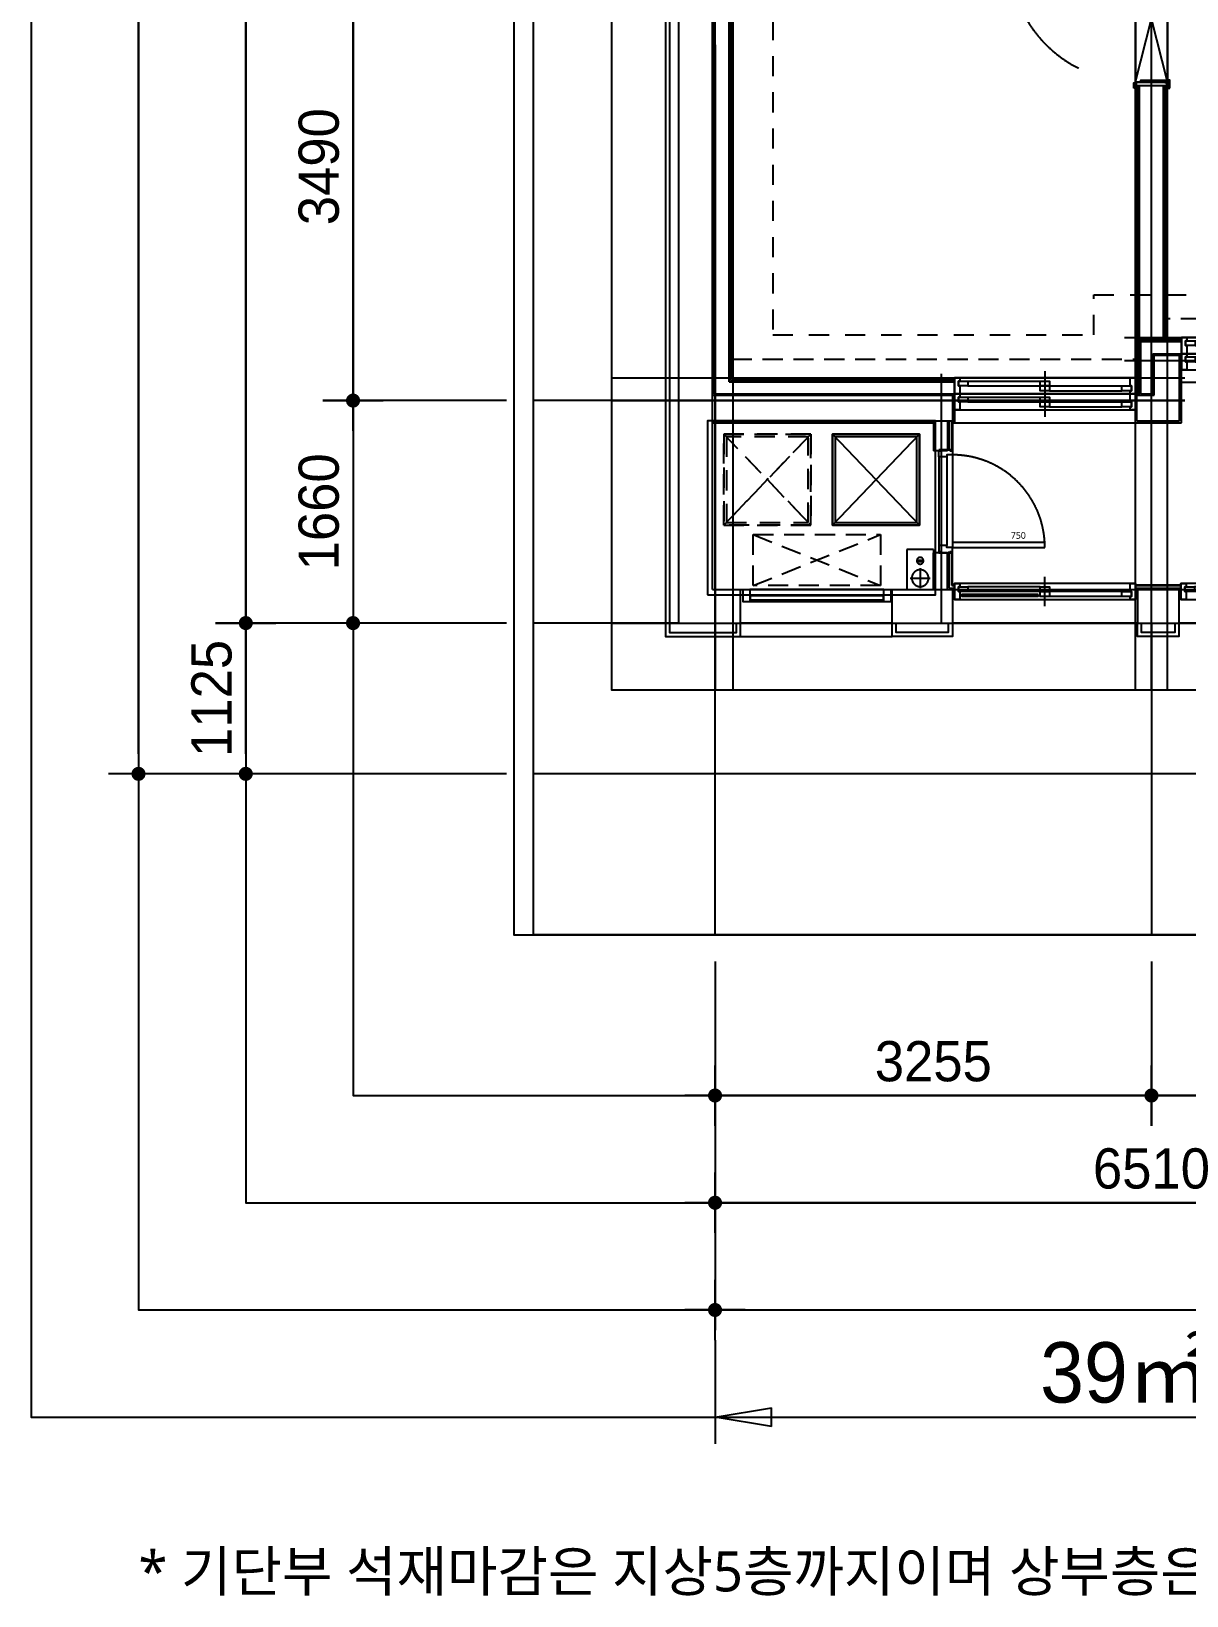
# Model space of a CAD drawing. Header units: millimetres. Extents: x 7294529 to 7346664, y 234399 to 276449.
# Drawn here: x 7294529 to 7303147, y 237067 to 248739 of the extents above; entities that cross this region are included whole.
import ezdxf
from ezdxf.enums import TextEntityAlignment as Align
from ezdxf.xclip import XClip

# ---------------------------------------------------------------- set-up
doc = ezdxf.new("R2010")
doc.units = ezdxf.units.MM
doc.header["$LTSCALE"] = 100
doc.header["$XCLIPFRAME"] = 2
for name, pattern in [('CEN', [62, 60, -1, 0, -1]), ('ST-DASH', [2.7, 1.5, -1.2]), ('U-39B-EX$0$CEN', [62, 60, -1, 0, -1]), ('U-39B-EX$0$DASHDOTX2', [2, 1, -0.5, 0, -0.5]), ('U-39B-EX$0$DDOT', [13.5, 11.5, -1, 0, -1]), ('U-39B-EX$0$HD', [2.5, 1.5, -1]), ('U-39B-EX$0$HID', [2.3, 1.5, -0.8])]:
    doc.linetypes.add(name, pattern=pattern)
doc.layers.get('Defpoints').update_dxf_attribs({"color": 149})
for name, color, linetype in [('AA-BORD-XREF', 15, 'Continuous'), ('BP', 7, 'Continuous'), ('CEN', 1, 'CEN'), ('DIM', 7, 'Continuous'), ('ELE8', 8, 'Continuous'), ('TEX', 3, 'Continuous'), ('U-39B-EX$0$A-커텐박스', 11, 'U-39B-EX$0$HID'), ('U-39B-EX$0$C-DOOR', 1, 'Continuous'), ('U-39B-EX$0$CEN', 1, 'U-39B-EX$0$CEN'), ('U-39B-EX$0$CON', 2, 'Continuous'), ('U-39B-EX$0$DOR', 4, 'Continuous'), ('U-39B-EX$0$FIN', 5, 'Continuous'), ('U-39B-EX$0$FUR_미설치가구', 8, 'U-39B-EX$0$HID'), ('U-39B-EX$0$INSUL_line', 8, 'Continuous'), ('U-39B-EX$0$S-ELE', 4, 'Continuous'), ('U-39B-EX$0$STXS', 8, 'Continuous'), ('U-39B-EX$0$WAL', 3, 'Continuous'), ('U-39B-EX$0$WIN', 4, 'Continuous'), ('U-39B-EX$0$발코니 입면선', 4, 'Continuous'), ('U-39B-EX$0$하향식피난구', 8, 'Continuous'), ('결로방지', 4, 'ST-DASH'), ('기단부-석재', 6, 'Continuous')]:
    doc.layers.add(name, color=color, linetype=linetype)
for name, color, linetype, plot in [('CUT-LINE', 105, 'Continuous', False), ('Defpoint', 142, 'Continuous', False), ('U-39B-EX$0$Defpoint', 142, 'Continuous', False), ('U-39B-EX$0$MC', 152, 'Continuous', False)]:
    doc.layers.add(name, color=color, linetype=linetype, plot=plot)
doc.styles.add('U-39B-EX$0$맑은고딕', font='')
doc.styles.add('굴림', font='')
doc.styles.add('돋움', font='')
doc.styles.add('맑은고딕', font='')
doc.styles.get('U-39B-EX$0$맑은고딕').set_extended_font_data('Malgun Gothic')
doc.styles.get('굴림').set_extended_font_data('Gulim')
doc.styles.get('돋움').set_extended_font_data('Dotum')
doc.styles.get('맑은고딕').set_extended_font_data('Malgun Gothic')
doc.dimstyles.new('CH-ARROW-100%', dxfattribs={"dimscale": 100, "dimtxt": 4.5, "dimasz": 4.2, "dimexe": 1.5, "dimexo": 2, "dimgap": 1, "dimtad": 1, "dimdec": 0, "dimlunit": 6, "dimtxsty": '돋움', "dimblk": 'CLOSEDBLANK', "dimcen": 1, "dimclrt": 91, "dimadec": 0, "dimazin": 0, "dimtfac": 1, "dimtdec": 0, "dimtix": 1, "dimtmove": 2, "dimatfit": 3, "dimldrblk": 'LEADER-AR', "dimfxl": 1, "dimarcsym": 0})
doc.dimstyles.new('NORMAL', dxfattribs={"dimscale": 40, "dimtxt": 3, "dimasz": 1.5, "dimexe": 1.5, "dimexo": 2, "dimgap": 1, "dimtad": 1, "dimdec": 0, "dimzin": 0, "dimdsep": 46, "dimtxsty": '돋움', "dimblk": 'DOT', "dimblk1": 'NONE', "dimblk2": 'TICK', "dimcen": 0, "dimdle": 1.5, "dimclrd": 7, "dimclre": 7, "dimclrt": 3, "dimadec": 0, "dimazin": 0, "dimtfac": 1, "dimtdec": 0, "dimtix": 1, "dimtmove": 2, "dimatfit": 3, "dimldrblk": 'DOT', "dimfxl": 1, "dimtolj": 1, "dimtzin": 0, "dimarcsym": 0})

# ---------------------------------------------------------------- blocks, each defined once
blk = doc.blocks.new('U-39B-EX$0$A$C332646E4')
at = {"layer": 'U-39B-EX$0$STXS'}
for p, q in [((0, 300), (0, 0)), ((0, 300), (200, 300)), ((200, 300), (200, 0)), ((124, 220), (76, 220)), ((124, 210), (76, 210)), ((200, 0), (0, 0))]:
    blk.add_line(p, q, dxfattribs=at)
at = {"layer": 'U-39B-EX$0$STXS', "color": 1}
for p, q in [((100, 160), (100, 10)), ((175, 85), (25, 85))]:
    blk.add_line(p, q, dxfattribs=at)
at = {"layer": 'U-39B-EX$0$STXS'}
for centre, radius in [((100, 215), 25), ((100, 85), 62.5)]:
    blk.add_circle(centre, radius, dxfattribs=at)
blk = doc.blocks.new('U-39B-EX$0$WIN_1_1500')
at = {"layer": 'U-39B-EX$0$WIN'}
blk.add_line((50, -170), (50, 50), dxfattribs=at)
at = {"layer": 'U-39B-EX$0$WIN', "color": 5, "linetype": 'Continuous'}
for p, q in [((-550, -60), (15, -60)), ((-550, -96), (15, -96)), ((85, -24), (650, -24)), ((85, -60), (650, -60))]:
    blk.add_line(p, q, dxfattribs=at)
at = {"layer": 'U-39B-EX$0$WIN'}
for points in [[(-610, -96), (-620, -96), (-620, -60), (-610, -60), (-610, 0), (-650, 0), (-650, -120), (-610, -120)], [(-650, 0), (750, 0), (750, -120), (-650, -120)], [(710, -24), (720, -24), (720, -60), (710, -60), (710, -120), (750, -120), (750, 0), (710, 0)], [(-620, -96), (-550, -96), (-550, -60), (-620, -60)], [(15, -60), (85, -60), (85, -24), (15, -24)], [(15, -96), (85, -96), (85, -60), (15, -60)], [(720, -24), (650, -24), (650, -60), (720, -60)]]:
    blk.add_lwpolyline(points, close=True, dxfattribs=at)
blk = doc.blocks.new('U-39B-EX$0$A$C67ec320d')
at = {"layer": 'U-39B-EX$0$WIN'}
blk.add_line((675, -170), (675, 50), dxfattribs=at)
at = {"layer": 'U-39B-EX$0$WIN', "color": 5, "linetype": 'Continuous'}
for p, q in [((640, -24), (100, -24)), ((640, -60), (100, -60)), ((1250, -60), (710, -60)), ((1250, -96), (710, -96))]:
    blk.add_line(p, q, dxfattribs=at)
at = {"layer": 'U-39B-EX$0$WIN'}
for points in [[(40, -24), (30, -24), (30, -60), (40, -60), (40, -120), (0, -120), (0, 0), (40, 0)], [(1350, 0), (0, 0), (0, -120), (1350, -120)], [(1310, -96), (1320, -96), (1320, -60), (1310, -60), (1310, 0), (1350, 0), (1350, -120), (1310, -120)], [(30, -24), (100, -24), (100, -60), (30, -60)], [(710, -60), (640, -60), (640, -24), (710, -24)], [(710, -96), (640, -96), (640, -60), (710, -60)], [(1320, -96), (1250, -96), (1250, -60), (1320, -60)]]:
    blk.add_lwpolyline(points, close=True, dxfattribs=at)
blk = doc.blocks.new('U-39B-EX$0$A$C16b6767f')
at = {"layer": 'U-39B-EX$0$Defpoint'}
blk.add_lwpolyline([(0, 0), (1700, 0), (1700, 1300), (0, 1300)], close=True, dxfattribs=at)
at = {"layer": 'U-39B-EX$0$하향식피난구', "linetype": 'U-39B-EX$0$HD'}
for p, q in [((120, 1200), (770, 520)), ((120, 520), (770, 1200))]:
    blk.add_line(p, q, dxfattribs=at)
at = {"layer": 'U-39B-EX$0$하향식피난구'}
for p, q in [((930, 1200), (1580, 520)), ((930, 520), (1580, 1200))]:
    blk.add_line(p, q, dxfattribs=at)
at = {"layer": 'U-39B-EX$0$하향식피난구', "linetype": 'U-39B-EX$0$HD'}
blk.add_lwpolyline([(770, 520), (770, 1200), (120, 1200), (120, 520), (770, 520)], dxfattribs=at)
blk.add_lwpolyline([(750, 540), (750, 1180), (140, 1180), (140, 540)], close=True, dxfattribs=at)
at = {"layer": 'U-39B-EX$0$하향식피난구'}
blk.add_lwpolyline([(1580, 520), (1580, 1200), (930, 1200), (930, 520), (1580, 520)], dxfattribs=at)
blk.add_lwpolyline([(1560, 540), (1560, 1180), (950, 1180), (950, 540)], close=True, dxfattribs=at)
blk = doc.blocks.new('U-39B-EX$0$FUR_실외기실')
at = {"layer": 'U-39B-EX$0$FUR_미설치가구'}
for p, q in [((1025, 410), (75, 30)), ((1025, 30), (75, 410))]:
    blk.add_line(p, q, dxfattribs=at)
blk.add_lwpolyline([(1025, 410), (75, 410), (75, 30), (1025, 30)], close=True, dxfattribs=at)
at = {"layer": 'U-39B-EX$0$WIN', "color": 4, "linetype": 'Continuous'}
for p, q in [((50, 0), (1050, 0)), ((50, -92), (1050, -92))]:
    blk.add_line(p, q, dxfattribs=at)
for points in [[(0, 0), (0, -92), (50, -92), (50, 0), (0, 0)], [(1050, 0), (1050, -92), (1100, -92), (1100, 0), (1050, 0)]]:
    blk.add_lwpolyline(points, dxfattribs=at)
at = {"layer": 'U-39B-EX$0$WIN', "color": 5, "linetype": 'Continuous'}
blk.add_lwpolyline([(1047, -77), (53, -77), (53, -47), (1047, -47), (1047, -77)], dxfattribs=at)
blk = doc.blocks.new('U-39B-EX$0$WIN_3_1400')
at = {"layer": 'U-39B-EX$0$WIN'}
blk.add_line((0, -290), (0, 50), dxfattribs=at)
at = {"layer": 'U-39B-EX$0$WIN', "color": 5, "linetype": 'Continuous'}
for p, q in [((-600, -60), (-35, -60)), ((-600, -96), (-35, -96)), ((35, -24), (600, -24)), ((35, -60), (600, -60)), ((-600, -180), (-35, -180)), ((-600, -216), (-35, -216)), ((35, -144), (600, -144)), ((35, -180), (600, -180))]:
    blk.add_line(p, q, dxfattribs=at)
at = {"layer": 'U-39B-EX$0$WIN'}
for points in [[(-660, -96), (-670, -96), (-670, -60), (-660, -60), (-660, 0), (-700, 0), (-700, -120), (-660, -120)], [(-700, 0), (700, 0), (700, -120), (-700, -120)], [(660, -24), (670, -24), (670, -60), (660, -60), (660, -120), (700, -120), (700, 0), (660, 0)], [(-670, -96), (-600, -96), (-600, -60), (-670, -60)], [(-35, -60), (35, -60), (35, -24), (-35, -24)], [(-35, -96), (35, -96), (35, -60), (-35, -60)], [(670, -24), (600, -24), (600, -60), (670, -60)], [(-660, -216), (-670, -216), (-670, -180), (-660, -180), (-660, -120), (-700, -120), (-700, -240), (-660, -240)], [(-700, -120), (700, -120), (700, -240), (-700, -240)], [(-670, -216), (-600, -216), (-600, -180), (-670, -180)], [(-35, -180), (35, -180), (35, -144), (-35, -144)], [(-35, -216), (35, -216), (35, -180), (-35, -180)], [(670, -144), (600, -144), (600, -180), (670, -180)], [(660, -144), (670, -144), (670, -180), (660, -180), (660, -240), (700, -240), (700, -120), (660, -120)]]:
    blk.add_lwpolyline(points, close=True, dxfattribs=at)
blk = doc.blocks.new('U-39B-EX$0$WIN_3_1350')
at = {"layer": 'U-39B-EX$0$WIN'}
blk.add_line((-675, 50), (-675, -290), dxfattribs=at)
at = {"layer": 'U-39B-EX$0$WIN', "color": 5, "linetype": 'Continuous'}
for p, q in [((-710, -60), (-1250, -60)), ((-710, -96), (-1250, -96)), ((-100, -24), (-640, -24)), ((-100, -60), (-640, -60)), ((-710, -180), (-1250, -180)), ((-710, -216), (-1250, -216)), ((-100, -144), (-640, -144)), ((-100, -180), (-640, -180))]:
    blk.add_line(p, q, dxfattribs=at)
at = {"layer": 'U-39B-EX$0$WIN'}
for points in [[(-1310, -96), (-1320, -96), (-1320, -60), (-1310, -60), (-1310, 0), (-1350, 0), (-1350, -120), (-1310, -120)], [(0, -120), (-1350, -120), (-1350, 0), (0, 0)], [(-40, -24), (-30, -24), (-30, -60), (-40, -60), (-40, -120), (0, -120), (0, 0), (-40, 0)], [(-1320, -96), (-1250, -96), (-1250, -60), (-1320, -60)], [(-640, -24), (-710, -24), (-710, -60), (-640, -60)], [(-640, -60), (-710, -60), (-710, -96), (-640, -96)], [(-30, -24), (-100, -24), (-100, -60), (-30, -60)], [(-1310, -216), (-1320, -216), (-1320, -180), (-1310, -180), (-1310, -120), (-1350, -120), (-1350, -240), (-1310, -240)], [(0, -240), (-1350, -240), (-1350, -120), (0, -120)], [(-1320, -216), (-1250, -216), (-1250, -180), (-1320, -180)], [(-640, -144), (-710, -144), (-710, -180), (-640, -180)], [(-640, -180), (-710, -180), (-710, -216), (-640, -216)], [(-30, -144), (-100, -144), (-100, -180), (-30, -180)], [(-40, -144), (-30, -144), (-30, -180), (-40, -180), (-40, -240), (0, -240), (0, -120), (-40, -120)]]:
    blk.add_lwpolyline(points, close=True, dxfattribs=at)
blk = doc.blocks.new('U-39B-EX$0$A$C424087ba')
at = {"layer": 'U-39B-EX$0$C-DOOR', "elevation": 0}
blk.add_lwpolyline([(0, -49), (0, -991), (-240, -49), (-240, -991)], close=True, dxfattribs=at)
at = {"layer": 'U-39B-EX$0$C-DOOR', "color": 1, "linetype": 'U-39B-EX$0$DASHDOTX2', "ltscale": 10}
blk.add_arc((-239, -47, 0), 944, 182.5226, 269.9627, dxfattribs=at)
at = {"layer": 'U-39B-EX$0$DOR', "color": 8}
blk.add_line((0, -20), (-240, 0), dxfattribs=at)
at = {"layer": 'U-39B-EX$0$DOR'}
for points in [[(-252, 0), (-252, -40), (-240, -40), (-240, -5), (-245, -5), (-245, 0)], [(18, 0), (18, -60), (0, -60), (0, -5), (5, -5), (5, 0)], [(0, -20), (0, -28), (-5, -28), (-5, -44), (-235, -44), (-235, -28), (-240, -28), (-240, -20)], [(-240, -49), (-190, -49), (-190, -44), (-235, -44), (-235, -29), (-240, -29)], [(-21, -45), (-189, -45), (-189, -50), (-200, -50), (-200, -60), (-10, -60), (-10, -50), (-21, -50)], [(0, -49), (-20, -49), (-20, -44), (-5, -44), (-5, -29), (0, -29)], [(-252, -1040), (-252, -1000), (-240, -1000), (-240, -1035), (-245, -1035), (-245, -1040)], [(-240, -991), (-190, -991), (-190, -996), (-235, -996), (-235, -1011), (-240, -1011)], [(0, -1020), (0, -1012), (-5, -1012), (-5, -996), (-235, -996), (-235, -1012), (-240, -1012), (-240, -1020)], [(-21, -995), (-189, -995), (-189, -990), (-200, -990), (-200, -980), (-10, -980), (-10, -990), (-21, -990)], [(0, -991), (-20, -991), (-20, -996), (-5, -996), (-5, -1011), (0, -1011)]]:
    blk.add_lwpolyline(points, close=True, dxfattribs=at)
at = {"layer": 'U-39B-EX$0$DOR', "color": 8}
blk.add_lwpolyline([(0, -20), (-240, -20), (-240, 0), (0, 0)], close=True, dxfattribs=at)
at = {"layer": 'U-39B-EX$0$DOR', "color": 4, "elevation": 0}
blk.add_lwpolyline([(-240, -49), (-1182, -49), (-1182, -89), (-240, -89)], close=True, dxfattribs=at)
at = {"layer": 'U-39B-EX$0$DOR', "elevation": 0}
blk.add_lwpolyline([(18, -1040), (18, -980), (0, -980), (0, -1035), (5, -1035), (5, -1040)], close=True, dxfattribs=at)
blk = doc.blocks.new('U-39B-EX$0$S-CEN')
at = {"layer": 'U-39B-EX$0$S-ELE'}
h = blk.add_hatch(dxfattribs=at)
h.set_pattern_fill('DOTS', color=256, scale=50, angle=-90)
h.set_pattern_definition([(270, (-2583.67, 9697.5), (79.375, -39.6875), [0, -79.375])])
h.paths.add_polyline_path([(-5625, 6330), (-5625, 5260), (-3250, 5260), (-3250, 6830), (-4720, 6830), (-4720, 6330)])
at = {"layer": 'U-39B-EX$0$S-ELE', "color": 8, "linetype": 'U-39B-EX$0$CEN'}
for p, q in [((-6510, 10515), (-6510, -500)), ((-3205, 10515), (-3205, 4950)), ((-3005, 10015), (-7280, 10015)), ((-1065, 9430), (-1065, 7730)), ((0, -500), (0, 9430)), ((-3405, 9230), (0, 9230)), ((-7280, 8515), (-3005, 8515)), ((-1110, 8000), (0, 8000)), ((-4765, 7075), (-4765, 6175)), ((-7280, 6875), (-3005, 6875)), ((-5665, 6575), (-5665, 4950)), ((-4565, 6375), (-5865, 6375)), ((-3255, -500), (-3255, 5260)), ((-3005, 5150), (-7280, 5150)), ((-3455, 1960), (0, 1960)), ((-3005, 1660), (-7280, 1660)), ((-1120, -500), (-1120, 895)), ((-1200, 815), (0, 815)), ((-7280, 0), (0, 0))]:
    blk.add_line(p, q, dxfattribs=at)
at = {"layer": 'U-39B-EX$0$S-ELE', "color": 4}
for p, q in [((-4210, 10015), (-5640, 10015)), ((-5640, 9765), (-4210, 9765)), ((-6320, 250), (-5190, 250)), ((-4740, 250), (-3360, 250)), ((-3050, 250), (-1620, 250)), ((-5190, 0), (-6320, 0)), ((-3360, 0), (-4740, 0)), ((-1620, 0), (-3050, 0))]:
    blk.add_line(p, q, dxfattribs=at)
at = {"layer": 'U-39B-EX$0$S-ELE', "color": 6, "linetype": 'U-39B-EX$0$HID'}
for p, q in [((-125, 9050), (-1020, 8045)), ((-1020, 9050), (-125, 8045)), ((-4810, 6420), (-6395, 6830)), ((-5710, 5260), (-6395, 6830)), ((-4810, 6830), (-5710, 6420)), ((-5710, 6420), (-6395, 5260)), ((-5795, 1410), (-6445, 730)), ((-6445, 1410), (-5795, 730)), ((-185, 770), (-1075, 310)), ((-1075, 770), (-185, 310))]:
    blk.add_line(p, q, dxfattribs=at)
at = {"layer": 'U-39B-EX$0$S-ELE', "color": 1}
for p, q in [((-4985, 1410), (-5635, 730)), ((-5635, 1410), (-4985, 730))]:
    blk.add_line(p, q, dxfattribs=at)
at = {"layer": 'U-39B-EX$0$S-ELE', "color": 6, "linetype": 'U-39B-EX$0$HID'}
for points in [[(-1020, 8045), (-125, 8045), (-125, 9050), (-1020, 9050)], [(-6395, 6830), (-6395, 5260), (-5710, 5260), (-5710, 6420), (-4810, 6420), (-4810, 6830)], [(-6445, 1410), (-5795, 1410), (-5795, 730), (-6445, 730)], [(-185, 770), (-1075, 770), (-1075, 310), (-185, 310)]]:
    blk.add_lwpolyline(points, close=True, dxfattribs=at)
at = {"layer": 'U-39B-EX$0$S-ELE'}
blk.add_lwpolyline([(-3250, 5260), (-3250, 6830), (-4720, 6830), (-4720, 6330), (-5620, 6330), (-5620, 5260)], close=True, dxfattribs=at)
at = {"layer": 'U-39B-EX$0$S-ELE', "color": 4}
blk.add_lwpolyline([(-5635, 1410), (-4985, 1410), (-4985, 730), (-5635, 730)], close=True, dxfattribs=at)
blk = doc.blocks.new('U-39B-EX$0$A$Cba098c15')
at = {"layer": 'Defpoints'}
for p, q in [((0, 0), (0, 100)), ((770, 0), (770, 100))]:
    blk.add_line(p, q, dxfattribs=at)
at = {"layer": 'U-39B-EX$0$DOR', "color": 9}
for p, q in [((40, 100), (730, 100)), ((55, 60), (715, 60)), ((55, 0), (715, 0))]:
    blk.add_line(p, q, dxfattribs=at)
at = {"layer": 'U-39B-EX$0$DOR', "color": 4}
blk.add_lwpolyline([(730, 790), (695, 790), (695, 100), (730, 100)], close=True, dxfattribs=at)
for points in [[(10, 80), (10, 100), (40, 100), (40, 60), (55, 60), (55, 0), (10, 0), (10, 20)], [(760, 80), (760, 100), (730, 100), (730, 60), (715, 60), (715, 0), (760, 0), (760, 20)]]:
    blk.add_lwpolyline(points, dxfattribs=at)
at = {"layer": 'U-39B-EX$0$DOR', "color": 1, "linetype": 'U-39B-EX$0$DDOT'}
blk.add_arc((730, 100), 690, 90, 180, dxfattribs=at)
at = {"layer": 'Defpoints', "style": 'U-39B-EX$0$맑은고딕'}
blk.add_text('750', height=50, rotation=90, dxfattribs=at).set_placement((681, 536), align=Align.BOTTOM_LEFT)
blk = doc.blocks.new('*U171')
at = {"layer": 'U-39B-EX$0$WIN'}
blk.add_line((15, 8), (585, 8), dxfattribs=at)
at = {"layer": 'U-39B-EX$0$WIN', "color": 8}
blk.add_lwpolyline([(15, 13), (585, 13), (585, 3), (15, 3)], close=True, dxfattribs=at)
blk = doc.blocks.new('U-39B-EX', base_point=(0, 0))
at = {"layer": 'U-39B-EX$0$A-커텐박스'}
for p, q in [((-125, -6960), (-3145, -6960)), ((-6385, -7260), (-3365, -7260))]:
    blk.add_line(p, q, dxfattribs=at)
at = {"layer": 'U-39B-EX$0$CEN'}
for p, q in [((-6510, -9730), (-6510, 1285)), ((-3255, -9730), (-3255, -3880)), ((-3455, -7270), (0, -7270)), ((-4820, -9230), (-4820, -7370)), ((-7280, -7570), (-3005, -7570)), ((-7280, -9230), (0, -9230))]:
    blk.add_line(p, q, dxfattribs=at)
at = {"layer": 'U-39B-EX$0$CON'}
for p, q in [((-6780, -9230), (-6780, 785)), ((-6530, -8980), (-6530, -4180)), ((-4880, -7720), (-4880, -7945)), ((-4880, -7720), (-4775, -7720)), ((-4775, -7720), (-4775, -7945)), ((-4775, -7945), (-4880, -7945)), ((-4880, -8980), (-4880, -8705)), ((-4775, -8705), (-4880, -8705)), ((-4775, -8980), (-4775, -8705)), ((-6530, -8980), (-6320, -8980)), ((-6320, -9230), (-6320, -8980)), ((-5190, -8980), (-4740, -8980)), ((-5190, -9230), (-5190, -8980)), ((-4740, -8980), (-4740, -9230)), ((-3360, -8980), (-3050, -8980)), ((-3360, -8980), (-3360, -9230)), ((-3050, -8980), (-3050, -9230)), ((-6780, -9230), (-6320, -9230)), ((-5190, -9230), (-4740, -9230)), ((-3360, -9230), (-3050, -9230))]:
    blk.add_line(p, q, dxfattribs=at)
at = {"layer": 'U-39B-EX$0$FIN'}
for p, q in [((-6395, -7420), (-6395, -4190)), ((-6385, -7410), (-6385, -4190)), ((-3365, -7530), (-3365, -5220)), ((-3355, -7530), (-3355, -5220)), ((-3345, -7110), (-3345, -5220)), ((-3165, -7110), (-3165, -5220)), ((-3155, -7110), (-3155, -5220)), ((-3145, -7110), (-3145, -5220)), ((-3355, -7110), (-3030, -7110)), ((-3345, -7530), (-3345, -7120)), ((-3345, -7120), (-3030, -7120)), ((-3030, -7735), (-3030, -7340)), ((-6395, -7420), (-4725, -7420)), ((-6385, -7410), (-4725, -7410)), ((-1630, -7435), (-3030, -7435)), ((-4725, -7530), (-4725, -7735)), ((-3375, -7735), (-3375, -7640)), ((-6530, -7735), (-4880, -7735)), ((-4740, -7720), (-4740, -7945)), ((-4740, -7735), (-3375, -7735)), ((-3375, -7735), (-3030, -7735)), ((-4740, -8945), (-4740, -8695)), ((-4740, -8945), (-4725, -8945)), ((-3375, -8945), (-3035, -8945))]:
    blk.add_line(p, q, dxfattribs=at)
at = {"layer": 'U-39B-EX$0$INSUL_line'}
for p, q in [((-6520, -7520), (-6520, -4190)), ((-6405, -7430), (-6405, -4190)), ((-3335, -7520), (-3335, -7130)), ((-3335, -7130), (-3030, -7130)), ((-3245, -7220), (-3030, -7220)), ((-3245, -7520), (-3245, -7220)), ((-6405, -7430), (-4725, -7430)), ((-6520, -7520), (-4725, -7520)), ((-3335, -7520), (-3245, -7520)), ((-4765, -7720), (-4765, -7945)), ((-4745, -7720), (-4745, -7945)), ((-4765, -8970), (-4765, -8695)), ((-4745, -8950), (-4745, -8695)), ((-4765, -8970), (-4725, -8970)), ((-4745, -8950), (-4725, -8950)), ((-3375, -8950), (-3035, -8950)), ((-3375, -8970), (-3035, -8970))]:
    blk.add_line(p, q, dxfattribs=at)
at = {"layer": 'U-39B-EX$0$MC'}
for p, q in [((-6375, -9730), (-6375, 1285)), ((-3135, -9730), (-3135, 1285)), ((-3375, -9730), (-3375, -3880)), ((-3455, -7100), (0, -7100)), ((-7280, -7400), (-3005, -7400))]:
    blk.add_line(p, q, dxfattribs=at)
at = {"layer": 'U-39B-EX$0$WAL'}
for p, q in [((-3235, -7230), (-3045, -7230)), ((-3235, -7530), (-3235, -7230)), ((-3045, -7720), (-3045, -7230)), ((-6530, -7530), (-4740, -7530)), ((-4740, -7530), (-4740, -7720)), ((-3365, -7530), (-3235, -7530)), ((-3365, -7720), (-3365, -7530)), ((-6530, -7720), (-4740, -7720)), ((-3365, -7720), (-3045, -7720))]:
    blk.add_line(p, q, dxfattribs=at)
at = {"layer": 'U-39B-EX$0$발코니 입면선'}
for p, q in [((-5190, -9230), (-6320, -9230)), ((-3360, -9230), (-4740, -9230)), ((-1620, -9230), (-3050, -9230))]:
    blk.add_line(p, q, dxfattribs=at)
at = {"rotation": 270}
blk.add_blockref('U-39B-EX$0$A$Cba098c15', (-4840, -7935), dxfattribs=at)
at = {"xscale": -1}
blk.add_blockref('*U171', (-4085, -9031), dxfattribs=at)
at = {"layer": 'U-39B-EX$0$DOR'}
blk.add_blockref('U-39B-EX$0$A$C424087ba', (-3135, -4200), dxfattribs=at)
at = {"layer": 'U-39B-EX$0$S-ELE'}
blk.add_blockref('U-39B-EX$0$S-CEN', (0, -9230), dxfattribs=at)
at = {"layer": 'U-39B-EX$0$STXS', "xscale": -1}
blk.add_blockref('U-39B-EX$0$A$C332646E4', (-4880, -8980), dxfattribs=at)
at = {"layer": 'U-39B-EX$0$WIN', "xscale": -1, "rotation": 180}
blk.add_blockref('U-39B-EX$0$WIN_3_1400', (-2330, -7340), dxfattribs=at)
at = {"layer": 'U-39B-EX$0$WIN', "xscale": -1}
for name, p in [('U-39B-EX$0$WIN_3_1350', (-4725, -7400)), ('U-39B-EX$0$FUR_실외기실', (-5200, -8980)), ('U-39B-EX$0$WIN_1_1500', (-2285, -8935))]:
    blk.add_blockref(name, p, dxfattribs=at)
at = {"layer": 'U-39B-EX$0$WIN'}
blk.add_blockref('U-39B-EX$0$A$C67ec320d', (-4725, -8935), dxfattribs=at)
at = {"layer": 'U-39B-EX$0$하향식피난구'}
blk.add_blockref('U-39B-EX$0$A$C16b6767f', (-6565, -9020), dxfattribs=at)
blk = doc.blocks.new('BORD-303')
at = {"layer": 'Defpoint'}
blk.add_lwpolyline([(-34325, 22550), (10410, 22550), (10410, -8300), (-34325, -8300)], close=True, dxfattribs=at)
blk = doc.blocks.new('DOT')
at = {"layer": 'DIM'}
blk.add_line((0, 1.5), (0, -1.5), dxfattribs=at)
at = {"layer": 'DIM', "linetype": 'Continuous'}
blk.add_line((-1.5, 0), (1.5, 0), dxfattribs=at)
at = {"layer": 'DIM', "const_width": 0.35}
blk.add_lwpolyline([(-0.175, 0, 1), (0.175, 0, 1)], format="xyb", close=True, dxfattribs=at)
blk = doc.blocks.new('*D16')
at = {"layer": 'Defpoints', "color": 0, "transparency": 16777216}
for p in [(4955, -34450), (46990, -34450), (46990, -37250)]:
    blk.add_point(p, dxfattribs=at)
at = {"layer": 'DIM', "color": 7, "lineweight": -2, "transparency": 16777216}
for p, q in [((4955, -34650), (4955, -37400)), ((46990, -34650), (46990, -37400)), ((5105, -37250), (46840, -37250))]:
    blk.add_line(p, q, dxfattribs=at)
at = {"layer": 'DIM', "color": 7, "lineweight": -2, "transparency": 16777216, "xscale": 150, "yscale": 150, "zscale": 150, "rotation": 180}
blk.add_blockref('DOT', (4955, -37250), dxfattribs=at)
at = {"layer": 'DIM', "color": 7, "lineweight": -2, "transparency": 16777216, "xscale": 150, "yscale": 150, "zscale": 150}
blk.add_blockref('DOT', (46990, -37250), dxfattribs=at)
at = {"layer": 'DIM', "color": 3, "transparency": 16777216, "insert": (25972, -36996), "char_height": 300, "attachment_point": 5, "style": '굴림'}
blk.add_mtext('\\A1;42035', dxfattribs=at)
blk = doc.blocks.new('_None')
blk = doc.blocks.new('_Oblique')
at = {"color": 0, "linetype": 'ByBlock', "lineweight": -2}
blk.add_line((-0.5, -0.5), (0.5, 0.5), dxfattribs=at)
blk = doc.blocks.new('TICK')
at = {"layer": 'Defpoints', "color": 0, "linetype": 'ByBlock'}
blk.add_point((0, 0), dxfattribs=at)
at = {"layer": 'DIM'}
blk.add_line((0, 1.6875), (0, -1.6875), dxfattribs=at)
at = {"layer": 'DIM', "linetype": 'Continuous'}
blk.add_line((-1.6875, 0), (1.6875, 0), dxfattribs=at)
at = {"color": 7, "linetype": 'ByBlock', "xscale": 1.6875, "yscale": 1.6875, "zscale": 1.6875}
blk.add_blockref('_Oblique', (0, 0), dxfattribs=at)
blk = doc.blocks.new('*D30')
at = {"layer": 'Defpoints', "color": 0, "transparency": 16777216}
for p in [(8210, -34450), (11465, -34450), (8210, -35650)]:
    blk.add_point(p, dxfattribs=at)
at = {"layer": 'DIM', "color": 7, "lineweight": -2, "transparency": 16777216}
for p, q in [((8210, -34650), (8210, -35800)), ((11465, -34650), (11465, -35800)), ((11315, -35650), (8360, -35650))]:
    blk.add_line(p, q, dxfattribs=at)
at = {"layer": 'DIM', "color": 7, "lineweight": -2, "transparency": 16777216, "xscale": 150, "yscale": 150, "zscale": 150, "rotation": 180}
blk.add_blockref('DOT', (8210, -35650), dxfattribs=at)
at = {"layer": 'DIM', "color": 7, "lineweight": -2, "transparency": 16777216, "xscale": 150, "yscale": 150, "zscale": 150}
blk.add_blockref('DOT', (11465, -35650), dxfattribs=at)
at = {"layer": 'DIM', "color": 3, "transparency": 16777216, "insert": (9838, -35396), "char_height": 300, "attachment_point": 5, "style": '굴림'}
blk.add_mtext('\\A1;3255', dxfattribs=at)
blk = doc.blocks.new('*D31')
at = {"layer": 'Defpoints', "color": 0, "transparency": 16777216}
for p in [(4955, -34450), (8210, -34450), (4955, -35650)]:
    blk.add_point(p, dxfattribs=at)
at = {"layer": 'DIM', "color": 7, "lineweight": -2, "transparency": 16777216}
for p, q in [((4955, -34650), (4955, -35800)), ((8210, -34650), (8210, -35800)), ((8060, -35650), (5105, -35650))]:
    blk.add_line(p, q, dxfattribs=at)
at = {"layer": 'DIM', "color": 7, "lineweight": -2, "transparency": 16777216, "xscale": 150, "yscale": 150, "zscale": 150, "rotation": 180}
blk.add_blockref('DOT', (4955, -35650), dxfattribs=at)
at = {"layer": 'DIM', "color": 7, "lineweight": -2, "transparency": 16777216, "xscale": 150, "yscale": 150, "zscale": 150}
blk.add_blockref('DOT', (8210, -35650), dxfattribs=at)
at = {"layer": 'DIM', "color": 3, "transparency": 16777216, "insert": (6583, -35396), "char_height": 300, "attachment_point": 5, "style": '굴림'}
blk.add_mtext('\\A1;3255', dxfattribs=at)
blk = doc.blocks.new('*D32')
at = {"layer": 'Defpoints', "color": 0, "transparency": 16777216}
for p in [(4955, -34450), (11465, -34450), (4955, -36450)]:
    blk.add_point(p, dxfattribs=at)
at = {"layer": 'DIM', "color": 7, "lineweight": -2, "transparency": 16777216}
for p, q in [((4955, -34650), (4955, -36600)), ((11465, -34650), (11465, -36600)), ((11315, -36450), (5105, -36450))]:
    blk.add_line(p, q, dxfattribs=at)
at = {"layer": 'DIM', "color": 7, "lineweight": -2, "transparency": 16777216, "xscale": 150, "yscale": 150, "zscale": 150, "rotation": 180}
blk.add_blockref('DOT', (4955, -36450), dxfattribs=at)
at = {"layer": 'DIM', "color": 7, "lineweight": -2, "transparency": 16777216, "xscale": 150, "yscale": 150, "zscale": 150}
blk.add_blockref('DOT', (11465, -36450), dxfattribs=at)
at = {"layer": 'DIM', "color": 3, "transparency": 16777216, "insert": (8210, -36196), "char_height": 300, "attachment_point": 5, "style": '굴림'}
blk.add_mtext('\\A1;6510', dxfattribs=at)
blk = doc.blocks.new('_ClosedBlank')
at = {"color": 0, "linetype": 'ByBlock', "lineweight": -2}
for p, q in [((-1, 0.167), (0, 0)), ((-1, 0.167), (-1, -0.167)), ((0, 0), (-1, -0.167))]:
    blk.add_line(p, q, dxfattribs=at)
blk = doc.blocks.new('*D34')
at = {"layer": 'Defpoints', "color": 0, "transparency": 16777216}
for p in [(4955, -38050), (11465, -38050), (11465, -38050)]:
    blk.add_point(p, dxfattribs=at)
at = {"layer": 'DIM', "color": 0, "lineweight": -2, "transparency": 16777216}
for p, q in [((4955, -37850), (4955, -37900)), ((5375, -38050), (11045, -38050)), ((11465, -38250), (11465, -38200))]:
    blk.add_line(p, q, dxfattribs=at)
at = {"layer": 'DIM', "color": 0, "lineweight": -2, "transparency": 16777216, "xscale": 420, "yscale": 420, "zscale": 420, "rotation": 180}
blk.add_blockref('_ClosedBlank', (4955, -38050), dxfattribs=at)
at = {"layer": 'DIM', "color": 0, "lineweight": -2, "transparency": 16777216, "xscale": 420, "yscale": 420, "zscale": 420}
blk.add_blockref('_ClosedBlank', (11465, -38050), dxfattribs=at)
at = {"layer": 'DIM', "color": 91, "transparency": 16777216, "insert": (8210, -37719), "char_height": 450, "attachment_point": 5, "style": '굴림'}
blk.add_mtext('{\\C3;39㎡B}', dxfattribs=at)
blk = doc.blocks.new('LEADER-AR')
at = {"layer": 'DIM'}
blk.add_hatch(color=256, dxfattribs=at).paths.add_polyline_path([(-1, -0.167), (0, 0), (-1, 0.167)])
blk.add_lwpolyline([(-1, -0.167), (0, 0), (-1, 0.167)], close=True, dxfattribs=at)
blk = doc.blocks.new('*D66')
at = {"layer": 'Defpoints', "color": 0, "transparency": 16777216}
for p in [(655, -5075), (3600, -5075), (3600, -33250)]:
    blk.add_point(p, dxfattribs=at)
at = {"layer": 'DIM', "color": 7, "lineweight": -2, "transparency": 16777216}
for p, q in [((3400, -5075), (505, -5075)), ((655, -33100), (655, -5225)), ((3400, -33250), (505, -33250))]:
    blk.add_line(p, q, dxfattribs=at)
at = {"layer": 'DIM', "color": 7, "lineweight": -2, "transparency": 16777216, "xscale": 150, "yscale": 150, "zscale": 150}
for p, rotation in [((655, -5075), 90), ((655, -33250), 270)]:
    blk.add_blockref('DOT', p, dxfattribs=dict(at, rotation=rotation))
at = {"layer": 'DIM', "color": 3, "transparency": 16777216, "insert": (401, -19162), "char_height": 300, "attachment_point": 5, "rotation": 90, "style": '굴림'}
blk.add_mtext('\\A1;28175', dxfattribs=at)
blk = doc.blocks.new('*D67')
at = {"layer": 'Defpoints', "color": 0, "transparency": 16777216}
for p in [(1455, -22110), (3600, -22110), (3600, -32125)]:
    blk.add_point(p, dxfattribs=at)
at = {"layer": 'DIM', "color": 7, "lineweight": -2, "transparency": 16777216}
for p, q in [((3400, -22110), (1305, -22110)), ((1455, -31975), (1455, -22260)), ((3400, -32125), (1305, -32125))]:
    blk.add_line(p, q, dxfattribs=at)
at = {"layer": 'DIM', "color": 7, "lineweight": -2, "transparency": 16777216, "xscale": 150, "yscale": 150, "zscale": 150}
for p, rotation in [((1455, -22110), 90), ((1455, -32125), 270)]:
    blk.add_blockref('DOT', p, dxfattribs=dict(at, rotation=rotation))
at = {"layer": 'DIM', "color": 3, "transparency": 16777216, "insert": (1201, -27117), "char_height": 300, "attachment_point": 5, "rotation": 90, "style": '굴림'}
blk.add_mtext('\\A1;10015', dxfattribs=at)
blk = doc.blocks.new('*D68')
at = {"layer": 'Defpoints', "color": 0, "transparency": 16777216}
for p in [(1455, -32125), (3600, -32125), (3600, -33250)]:
    blk.add_point(p, dxfattribs=at)
at = {"layer": 'DIM', "color": 7, "lineweight": -2, "transparency": 16777216}
for p, q in [((3400, -32125), (1305, -32125)), ((1455, -33100), (1455, -32275)), ((3400, -33250), (1305, -33250))]:
    blk.add_line(p, q, dxfattribs=at)
at = {"layer": 'DIM', "color": 7, "lineweight": -2, "transparency": 16777216, "xscale": 150, "yscale": 150, "zscale": 150}
for p, rotation in [((1455, -32125), 90), ((1455, -33250), 270)]:
    blk.add_blockref('DOT', p, dxfattribs=dict(at, rotation=rotation))
at = {"layer": 'DIM', "color": 3, "transparency": 16777216, "insert": (1201, -32687), "char_height": 300, "attachment_point": 5, "rotation": 90, "style": '굴림'}
blk.add_mtext('\\A1;1125', dxfattribs=at)
blk = doc.blocks.new('*D88')
at = {"layer": 'Defpoints', "color": 0, "transparency": 16777216}
for p in [(2255, -26975), (3600, -26975), (3600, -30465)]:
    blk.add_point(p, dxfattribs=at)
at = {"layer": 'DIM', "color": 7, "lineweight": -2, "transparency": 16777216}
for p, q in [((3400, -26975), (2105, -26975)), ((2255, -30315), (2255, -27125)), ((3400, -30465), (2105, -30465))]:
    blk.add_line(p, q, dxfattribs=at)
at = {"layer": 'DIM', "color": 7, "lineweight": -2, "transparency": 16777216, "xscale": 150, "yscale": 150, "zscale": 150}
for p, rotation in [((2255, -26975), 90), ((2255, -30465), 270)]:
    blk.add_blockref('DOT', p, dxfattribs=dict(at, rotation=rotation))
at = {"layer": 'DIM', "color": 3, "transparency": 16777216, "insert": (2001, -28720), "char_height": 300, "attachment_point": 5, "rotation": 90, "style": '굴림'}
blk.add_mtext('\\A1;3490', dxfattribs=at)
blk = doc.blocks.new('*D89')
at = {"layer": 'Defpoints', "color": 0, "transparency": 16777216}
for p in [(3600, -30465), (2255, -32125), (3600, -32125)]:
    blk.add_point(p, dxfattribs=at)
at = {"layer": 'DIM', "color": 7, "lineweight": -2, "transparency": 16777216}
for p, q in [((3400, -30465), (2105, -30465)), ((2255, -30615), (2255, -31975)), ((3400, -32125), (2105, -32125))]:
    blk.add_line(p, q, dxfattribs=at)
at = {"layer": 'DIM', "color": 7, "lineweight": -2, "transparency": 16777216, "xscale": 150, "yscale": 150, "zscale": 150}
for p, rotation in [((2255, -30465), 90), ((2255, -32125), 270)]:
    blk.add_blockref('DOT', p, dxfattribs=dict(at, rotation=rotation))
at = {"layer": 'DIM', "color": 3, "transparency": 16777216, "insert": (2001, -31295), "char_height": 300, "attachment_point": 5, "rotation": 90, "style": '굴림'}
blk.add_mtext('\\A1;1660', dxfattribs=at)
blk = doc.blocks.new('303_d')
at = {"layer": 'Defpoints'}
for points in [[(63801, -8251), (11866, -8251), (11866, -46301), (63801, -46301)], [(63001, -9051), (12666, -9051), (12666, -45501), (63001, -45501)], [(62201, -9851), (13466, -9851), (13466, -44701), (62201, -44701)], [(61401, -10651), (14266, -10651), (14266, -43901), (61401, -43901)], [(60201, -11851), (15466, -11851), (15466, -42701), (60201, -42701)]]:
    blk.add_lwpolyline(points, close=True, dxfattribs=at)
blk = doc.blocks.new('기단부-303-TF')
at = {"layer": 'ELE8'}
blk.add_line((-28460, -14765), (-27330, -14765), dxfattribs=at)
at = {"layer": '기단부-석재'}
for points in [[(-27780, -4650), (-27780, -4550), (-29020, -4550), (-29020, -14765), (-28460, -14765), (-28460, -14665)], [(-27810, -4650), (-27810, -4580), (-28990, -4580), (-28990, -14735), (-28490, -14735), (-28490, -14665)], [(-26880, -14665), (-26880, -14765), (-27330, -14765), (-27330, -14665)], [(-26910, -14665), (-26910, -14735), (-27300, -14735), (-27300, -14665)], [(-25190, -14665), (-25190, -14765), (-25500, -14765), (-25500, -14665)], [(-25220, -14665), (-25220, -14735), (-25470, -14735), (-25470, -14665)]]:
    blk.add_lwpolyline(points, dxfattribs=at)
blk = doc.blocks.new('DIM-303-TF')
at = {"layer": 'CEN'}
for p, q in [((4685, -30465), (3600, -30465)), ((4685, -32125), (3600, -32125)), ((4955, -34450), (4955, -32125)), ((8210, -32125), (8210, -34450)), ((39995, -33250), (3600, -33250))]:
    blk.add_line(p, q, dxfattribs=at)
at = {"layer": 'DIM'}
blk.add_line((4955, -37475), (4955, -38250), dxfattribs=at)
for base, p1, p2, angle, picture, middle in [((655, -5075), (3600, -33250), (3600, -5075), 270, '*D66', (400.8, -19162.5)), ((1455, -22110), (3600, -32125), (3600, -22110), 270, '*D67', (1200.8, -27117.5)), ((2255, -26975), (3600, -30465), (3600, -26975), 270, '*D88', (2001, -28720)), ((2255, -32125), (3600, -30465), (3600, -32125), 90, '*D89', (2000.8, -31295)), ((1455, -32125), (3600, -33250), (3600, -32125), 270, '*D68', (1200.8, -32687.5)), ((46990, -37250), (4955, -34450), (46990, -34450), 180, '*D16', (25972.5, -36996))]:
    dim = blk.add_linear_dim(base=base, p1=p1, p2=p2, angle=angle, dimstyle='NORMAL', override={"dimscale": 100, "dimtxsty": '굴림'}, dxfattribs=at)
    dim.commit()
    dim.dimension.update_dxf_attribs({"geometry": picture, "text_midpoint": middle})
for base, p1, p2, picture, middle in [((4955, -35650), (8210, -34450), (4955, -34450), '*D31', (6582.5, -35396.2)), ((4955, -36450), (11465, -34450), (4955, -34450), '*D32', (8210, -36195.8)), ((8210, -35650), (11465, -34450), (8210, -34450), '*D30', (9837.5, -35396.2))]:
    dim = blk.add_linear_dim(base=base, p1=p1, p2=p2, dimstyle='NORMAL', override={"dimscale": 100, "dimtxsty": '굴림'}, dxfattribs=at)
    dim.commit()
    dim.dimension.update_dxf_attribs({"geometry": picture, "text_midpoint": middle})
dim = blk.add_linear_dim(base=(11465, -38050), p1=(4955, -38050), p2=(11465, -38050), text='{\\C3;39㎡B}', dimstyle='CH-ARROW-100%', override={"dimtxsty": '굴림'}, dxfattribs=at)
dim.commit()
dim.dimension.update_dxf_attribs({"geometry": '*D34', "text_midpoint": (8210, -37719.3)})

msp = doc.modelspace()

# ---------------------------------------------------------------- block references
at = {"layer": 'BP'}
ref = msp.add_blockref('U-39B-EX', (7306139, 253554), dxfattribs=at)
XClip(ref).set_block_clipping_path([(-7279.9999999991, 1285.0000000001), (-3835.7908654474, 1285.0000000001), (-3335.7908654474, 784.9999999997), (144.2091345536, 784.9999999997), (144.2091345536, -9729.9999999999), (-7279.9999999991, -9729.9999999999)])

# ---------------------------------------------------------------- texts
at = {"layer": 'TEX', "style": '맑은고딕'}
msp.add_text('* 기단부 석재마감은 지상5층까지이며 상부층은 외부용 지정페인트', height=300, dxfattribs=at).set_placement((7295329, 237399), align=Align.TOP_LEFT)

# ---------------------------------------------------------------- next in the draw order: linework, layer by layer
at = {"layer": 'CUT-LINE'}
msp.add_lwpolyline([(7298859, 254839), (7302304, 254839), (7302804, 254339), (7306284, 254339), (7306284, 243824), (7298859, 243824)], close=True, dxfattribs=at)
at = {"layer": '결로방지'}
msp.add_lwpolyline([(7300059, 249364), (7300059, 246474), (7302454, 246474), (7302454, 246774), (7306014, 246774)], dxfattribs=at)

# ---------------------------------------------------------------- next in the draw order: block references
at = {"layer": 'AA-BORD-XREF'}
msp.add_blockref('BORD-303', (7332599, 250299), dxfattribs=at)
at = {"layer": 'DIM'}
msp.add_blockref('DIM-303-TF', (7294674, 276449), dxfattribs=at)
at = {"layer": '결로방지'}
msp.add_blockref('303_d', (7282663, 284700), dxfattribs=at)
at = {"layer": '기단부-석재'}
msp.add_blockref('기단부-303-TF', (7328279, 258989), dxfattribs=at)

doc.saveas('drawing.dxf')
